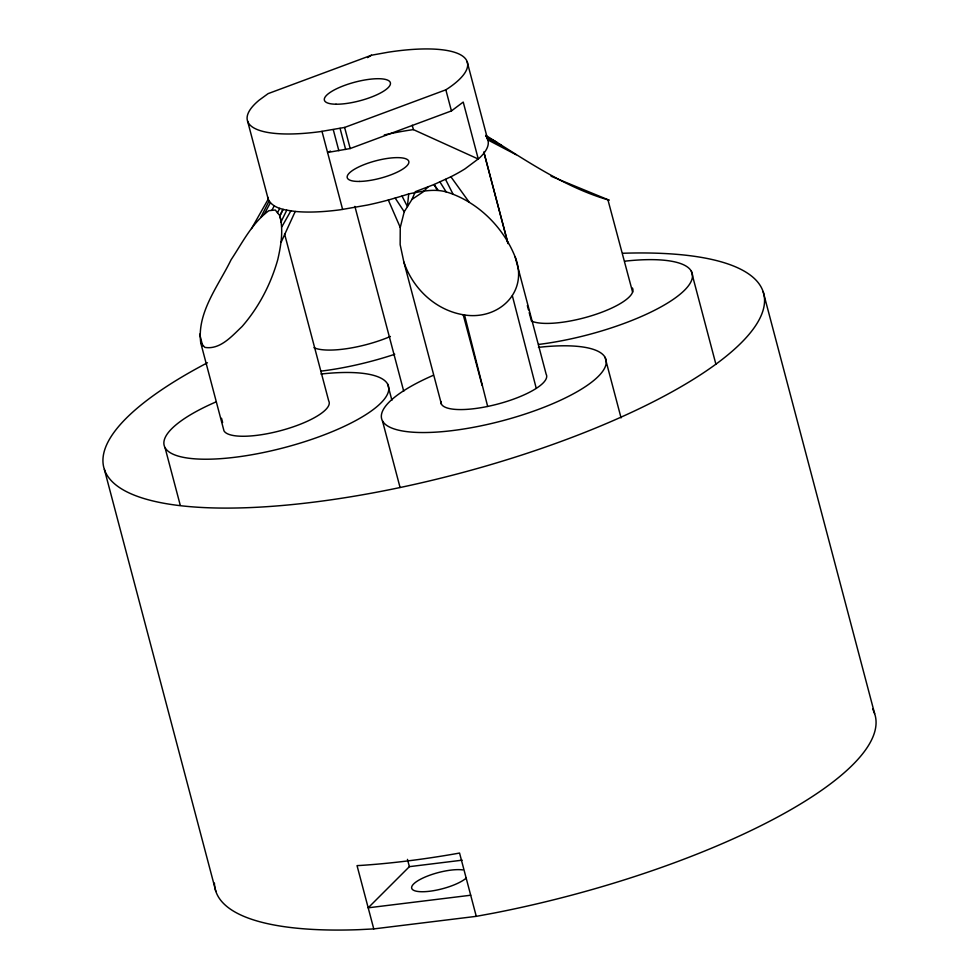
<?xml version="1.0" encoding="UTF-8"?>
<svg xmlns="http://www.w3.org/2000/svg" width="979" height="979" viewBox="0 0 979 979"><rect width="100%" height="100%" fill="white"/><g stroke="black" fill="none" stroke-linecap="round" stroke-linejoin="round"><path stroke-width="1.47" d="M467.179 61.824L487.799 139.887A113.748 32.111 -14.8 0 1 479.184 158.243L465.098 168.792A113.748 32.111 -14.8 0 1 450.891 176.771L434.089 184.493L415.304 191.688L411.988 199.398L404.229 211.782L400.252 227.446L400.154 244.652L403.85 261.968L441.419 404.143M200.781 343.017L204.892 347.398C220.275 349.919 231.962 336.005 242.058 326.533C258.823 307.284 270.828 284.191 277.755 259.668C281.034 245.288 283.629 230.151 279.786 215.637L275.307 210.008L268.846 210.681C251.995 223.126 242.413 242.719 231.068 259.79C218.562 285.611 196.559 312.754 200.781 343.017L223.971 430.821A54.591 15.419 -14.8 0 0 284.032 429.72A54.591 15.419 -14.8 0 0 328.699 400.864L284.559 233.895M440.868 401.512A54.591 15.419 -14.8 0 0 496.879 404.29A54.591 15.419 -14.8 0 0 546.147 374.198L515.211 257.085C503.475 227.458 478.364 202.323 447.905 192.422C435.141 188.188 421.264 191.358 408.708 193.928L407.399 206.52L402.002 196.057L388.32 200.022A113.748 32.111 -14.8 0 1 367.566 205.027L340.594 209.739A113.748 32.111 -14.8 0 1 295.242 211.44C285.721 210.02 272.957 209.004 268.222 199.178L247.589 121.115M515.211 257.085C529.149 292.66 497.821 320.965 463.336 314.773C435.422 310.098 412.685 288.45 403.85 261.968M281.218 242.058L295.242 211.44M280.936 222.025L286.761 210.204M260.842 217.277L269.078 201.038M277.461 212.761L279.725 208.319M271.905 210.326L274.23 205.823M279.786 215.637L283.053 209.335L279.872 216.224L281.438 222.111M264.146 214.377L270.375 202.763M251.53 228.584L268.222 199.178A113.748 32.111 -14.8 0 1 267.781 197.207M281.842 226.798L290.836 210.901M428.019 186.965L423.173 191.872L411.988 199.398M462.149 860.186L409.381 866.66L368.19 907.814L470.703 895.234M482.096 385.347L463.459 315.691L464.474 314.773L487.664 406.444M445.849 89.823L448.553 88.061A113.748 32.111 -14.8 0 0 388.21 52.205L371.457 55.228L268.136 93.617L259.154 100.164A113.748 32.111 -14.8 0 0 319.962 131.675L344.62 127.441L445.849 89.823L451.429 110.921L350.201 148.539L327.573 152.479M451.429 110.921L463.226 102.073L478.278 159.039L413.395 129.62L408.83 130.28A113.748 32.111 -14.8 0 0 384.306 134.943M367.541 57.614L371.457 55.228M328.002 152.1L330.51 151.145M402.002 196.057L408.708 193.928M214.425 883.058A341.23 96.346 -14.8 0 0 359.134 929.658L373.77 928.912L476.271 916.344L493.306 913.199A341.23 96.346 -14.8 0 0 872.644 709.077M557.981 179.145L609.183 200.193C564.393 187.356 525.172 159.736 485.706 135.383M551.067 176.183L556.598 178.545M501.37 145.222L486.93 138.027L487.799 139.887L516.19 154.743M485.645 136.301L496.757 142.139M450.891 176.771L468.978 201.919M438.066 190.22L434.089 184.493L437.136 190.048M395.198 198.101L404.229 211.782M439.938 181.959L446.289 192.068M445.543 179.39L452.824 193.732M388.32 200.022L400.252 227.446M608.057 200.316L632.605 292.121M763.13 291.583L874.614 713.569M691.309 271.171L715.894 364.225M605.071 357.347L621.065 417.898M527.351 305.583L528.464 309.805M529.211 312.619L531.438 321.051A54.591 15.419 -14.8 0 0 594.498 314.797A54.591 15.419 -14.8 0 0 632.397 288.022M483.773 151.953L508.015 243.636L484.25 153.532M536.259 388.382L512.384 295.866M412.232 125.239L413.395 129.62M344.62 127.441L350.201 148.539M340.068 128.371L345.648 149.469M354.887 206.373L403.727 391.233M333.264 129.62L338.844 150.717M322.005 131.382L342.626 209.445M387.611 384.025L391.906 400.264M382.495 420.994L400.056 487.456M476.271 916.344L459.555 853.039L456.165 853.664A341.23 96.346 -14.8 0 1 359.954 865.473L357.041 865.62L373.77 928.912M407.46 859.378L409.381 866.66M221.523 418.278L222.637 422.5M165.047 447.672L180.271 505.274M104.386 469.455L215.869 891.441M199.655 334.157L202.677 345.832M463.336 314.773L463.459 315.691M622.974 253.255A341.23 96.346 -14.8 0 1 691.321 380.598A341.23 96.346 -14.8 0 1 208.76 507.783A341.23 96.346 -14.8 0 1 207.438 362.768M624.675 261.197A116.011 32.76 -14.8 0 1 683.942 290.812A116.011 32.76 -14.8 0 1 538.56 344.437M538.426 347.361A116.011 32.76 -14.8 0 1 586.213 386.081A116.011 32.76 -14.8 0 1 412.734 432.192A116.011 32.76 -14.8 0 1 433.281 375.324M320.977 374.039A116.011 32.76 -14.8 0 1 368.765 412.746A116.011 32.76 -14.8 0 1 195.286 458.87A116.011 32.76 -14.8 0 1 215.833 401.99M394.745 354.276A116.011 32.76 -14.8 0 1 321.112 371.114M390.388 336.47A54.591 15.419 -14.8 0 1 313.99 347.729M466.212 878.102A29.578 8.346 -14.8 0 1 424.225 891.698A29.578 8.346 -14.8 0 1 419.293 879.901A29.578 8.346 -14.8 0 1 462.786 869.903M336.017 104.215A34.118 9.631 -14.8 0 0 389.936 85.357A34.118 9.631 -14.8 0 0 346.199 84.818A34.118 9.631 -14.8 0 0 336.017 104.215M359.587 181.433A31.842 8.995 -14.8 0 0 408.684 163.187A31.842 8.995 -14.8 0 0 365.767 163.982A31.842 8.995 -14.8 0 0 359.587 181.433"/></g></svg>
